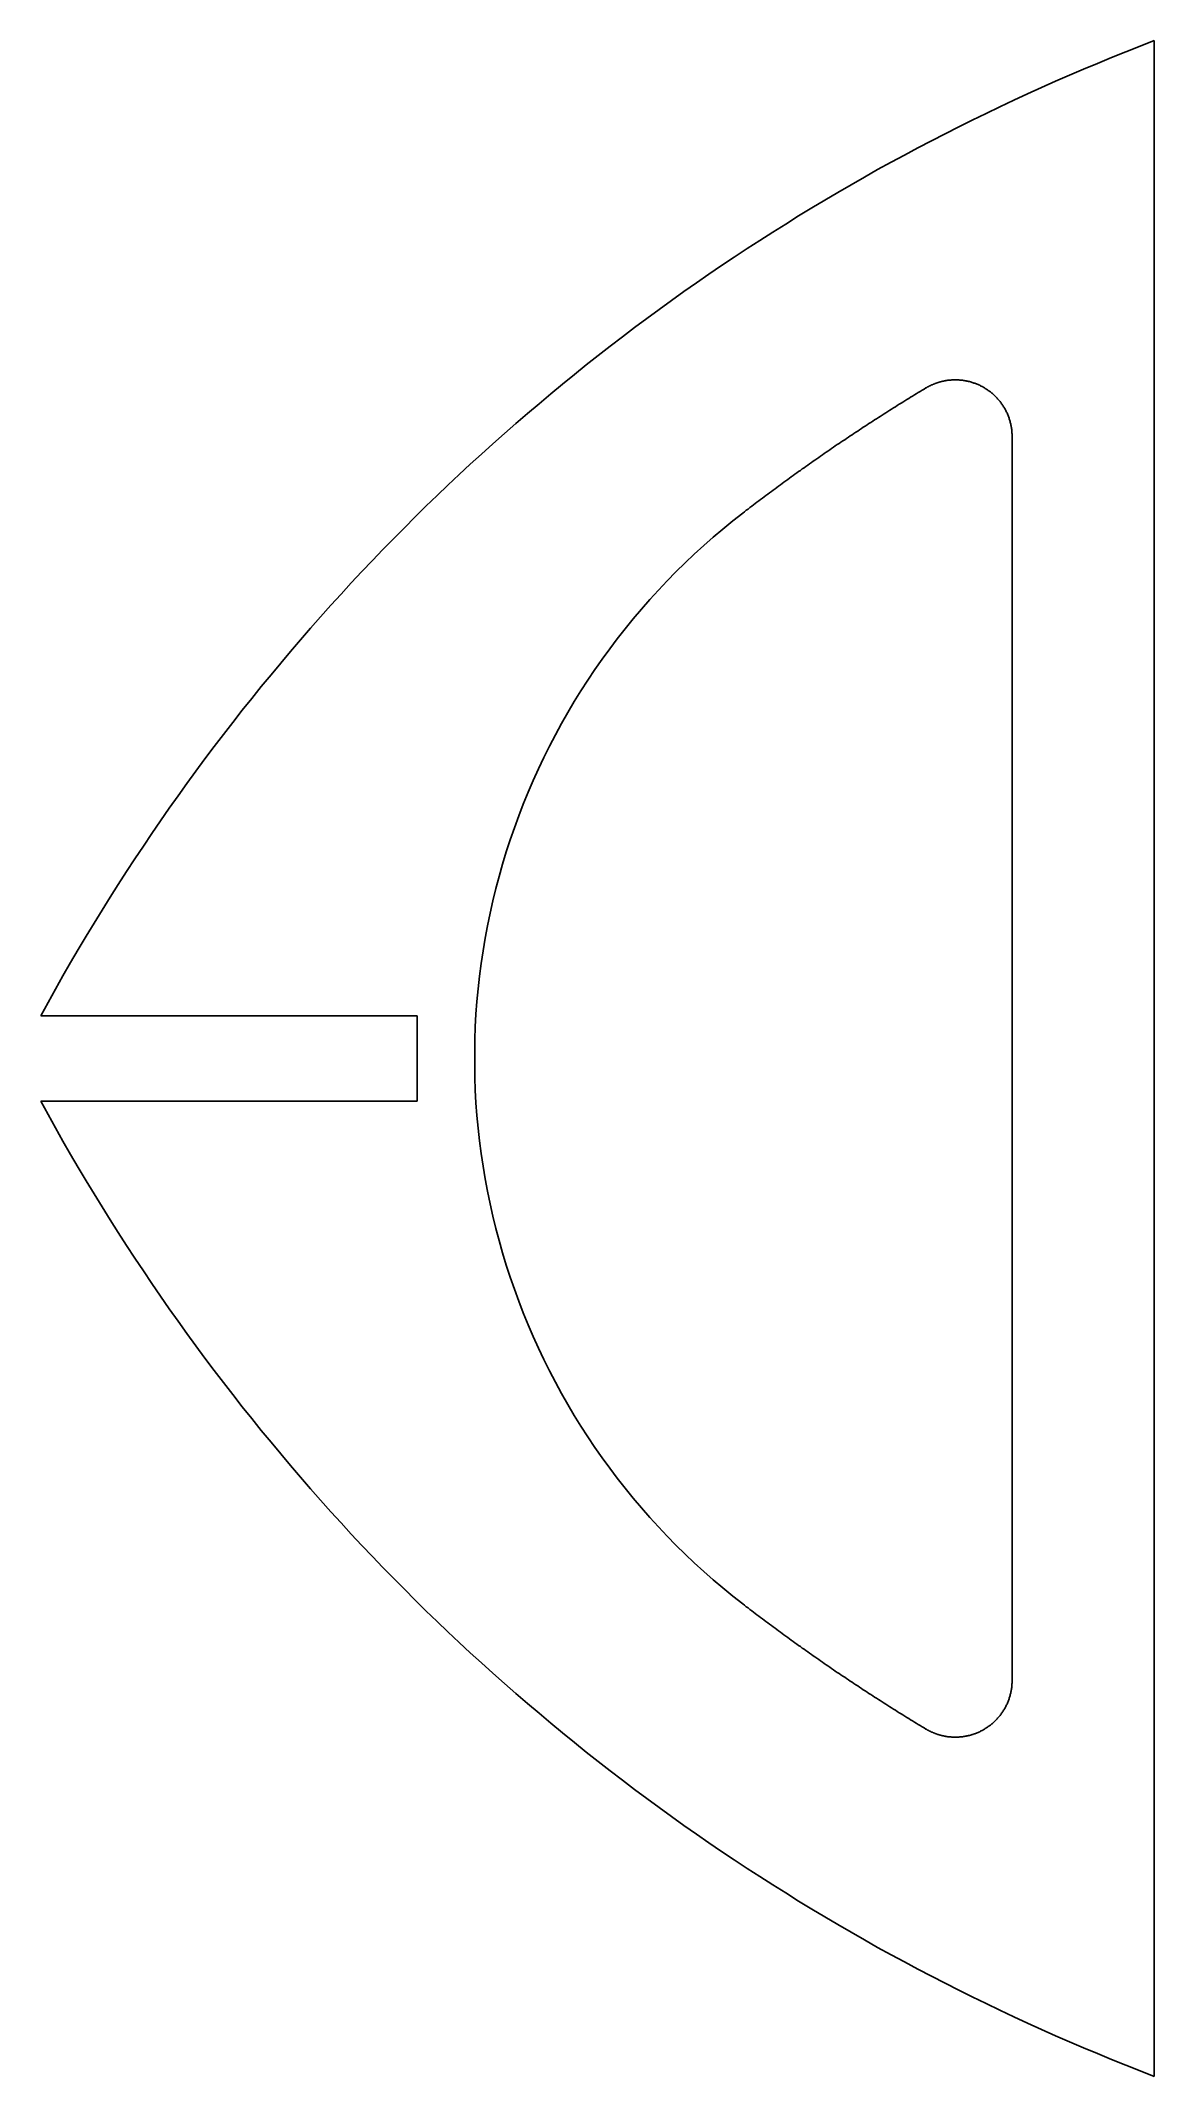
# Model space of a CAD drawing. Header units: metres. Extents: x -84 to -6, y -72 to 72.
import ezdxf

# ---------------------------------------------------------------- set-up
doc = ezdxf.new("R2010")
doc.units = ezdxf.units.M

msp = doc.modelspace()

# ---------------------------------------------------------------- linework, layer by layer
for p, q in [((-7, 71.26), (-6, 71.65)), ((-9.99, 70.05), (-9, 70.46)), ((-9, 70.46), (-8, 70.86)), ((-8, 70.86), (-7, 71.26)), ((-6, 71.65), (-6, -71.65)), ((-13.94, 68.35), (-12.96, 68.79)), ((-12.96, 68.79), (-11.97, 69.22)), ((-11.97, 69.22), (-10.98, 69.64)), ((-10.98, 69.64), (-9.99, 70.05)), ((-16.86, 67), (-15.89, 67.45)), ((-15.89, 67.45), (-14.92, 67.91)), ((-14.92, 67.91), (-13.94, 68.35)), ((-19.76, 65.58), (-18.8, 66.06)), ((-18.8, 66.06), (-17.83, 66.53)), ((-17.83, 66.53), (-16.86, 67)), ((-22.63, 64.1), (-21.67, 64.6)), ((-21.67, 64.6), (-20.72, 65.1)), ((-20.72, 65.1), (-19.76, 65.58)), ((-25.46, 62.57), (-24.52, 63.09)), ((-24.52, 63.09), (-23.57, 63.6)), ((-23.57, 63.6), (-22.63, 64.1)), ((-27.33, 61.51), (-26.39, 62.04)), ((-26.39, 62.04), (-25.46, 62.57)), ((-30.1, 59.87), (-29.18, 60.42)), ((-29.18, 60.42), (-28.26, 60.97)), ((-28.26, 60.97), (-27.33, 61.51)), ((-31.93, 58.74), (-31.02, 59.31)), ((-31.02, 59.31), (-30.1, 59.87)), ((-34.65, 57.01), (-33.75, 57.59)), ((-33.75, 57.59), (-32.84, 58.17)), ((-32.84, 58.17), (-31.93, 58.74)), ((-36.44, 55.82), (-35.55, 56.41)), ((-35.55, 56.41), (-34.65, 57.01)), ((-39.09, 53.98), (-38.21, 54.6)), ((-38.21, 54.6), (-37.33, 55.21)), ((-37.33, 55.21), (-36.44, 55.82)), ((-40.84, 52.73), (-39.97, 53.36)), ((-39.97, 53.36), (-39.09, 53.98)), ((-42.56, 51.45), (-41.7, 52.09)), ((-41.7, 52.09), (-40.84, 52.73)), ((-44.27, 50.15), (-43.42, 50.8)), ((-43.42, 50.8), (-42.56, 51.45)), ((-46.8, 48.15), (-45.96, 48.82)), ((-45.96, 48.82), (-45.12, 49.49)), ((-45.12, 49.49), (-44.27, 50.15)), ((-48.46, 46.78), (-47.63, 47.47)), ((-47.63, 47.47), (-46.8, 48.15)), ((-21.91, 47.29), (-21.93, 47.28)), ((-21.89, 47.3), (-21.91, 47.29)), ((-21.87, 47.31), (-21.89, 47.3)), ((-21.85, 47.32), (-21.87, 47.31)), ((-21.83, 47.33), (-21.85, 47.32)), ((-21.81, 47.34), (-21.83, 47.33)), ((-21.79, 47.35), (-21.81, 47.34)), ((-21.77, 47.36), (-21.79, 47.35)), ((-21.75, 47.37), (-21.77, 47.36)), ((-21.73, 47.38), (-21.75, 47.37)), ((-21.71, 47.39), (-21.73, 47.38)), ((-21.69, 47.4), (-21.71, 47.39)), ((-21.67, 47.41), (-21.69, 47.4)), ((-21.65, 47.42), (-21.67, 47.41)), ((-21.63, 47.43), (-21.65, 47.42)), ((-21.61, 47.43), (-21.63, 47.43)), ((-21.59, 47.44), (-21.61, 47.43)), ((-21.57, 47.45), (-21.59, 47.44)), ((-21.55, 47.46), (-21.57, 47.45)), ((-21.53, 47.47), (-21.55, 47.46)), ((-21.51, 47.48), (-21.53, 47.47)), ((-21.49, 47.48), (-21.51, 47.48)), ((-21.47, 47.49), (-21.49, 47.48)), ((-21.45, 47.5), (-21.47, 47.49)), ((-21.43, 47.51), (-21.45, 47.5)), ((-21.41, 47.52), (-21.43, 47.51)), ((-21.39, 47.52), (-21.41, 47.52)), ((-21.37, 47.53), (-21.39, 47.52)), ((-21.35, 47.54), (-21.37, 47.53)), ((-21.33, 47.55), (-21.35, 47.54)), ((-21.31, 47.55), (-21.33, 47.55)), ((-21.29, 47.56), (-21.31, 47.55)), ((-21.27, 47.57), (-21.29, 47.56)), ((-21.25, 47.57), (-21.27, 47.57)), ((-21.23, 47.58), (-21.25, 47.57)), ((-21.21, 47.59), (-21.23, 47.58)), ((-21.18, 47.59), (-21.21, 47.59)), ((-21.16, 47.6), (-21.18, 47.59)), ((-21.14, 47.61), (-21.16, 47.6)), ((-21.12, 47.61), (-21.14, 47.61)), ((-21.1, 47.62), (-21.12, 47.61)), ((-21.08, 47.63), (-21.1, 47.62)), ((-21.06, 47.63), (-21.08, 47.63)), ((-21.04, 47.64), (-21.06, 47.63)), ((-21.02, 47.64), (-21.04, 47.64)), ((-20.99, 47.65), (-21.02, 47.64)), ((-20.97, 47.65), (-20.99, 47.65)), ((-20.95, 47.66), (-20.97, 47.65)), ((-20.93, 47.66), (-20.95, 47.66)), ((-20.91, 47.67), (-20.93, 47.66)), ((-20.89, 47.67), (-20.91, 47.67)), ((-20.87, 47.68), (-20.89, 47.67)), ((-20.85, 47.68), (-20.87, 47.68)), ((-20.82, 47.69), (-20.85, 47.68)), ((-20.8, 47.69), (-20.82, 47.69)), ((-20.78, 47.7), (-20.8, 47.69)), ((-20.76, 47.7), (-20.78, 47.7)), ((-20.74, 47.71), (-20.76, 47.7)), ((-20.72, 47.71), (-20.74, 47.71)), ((-20.7, 47.71), (-20.72, 47.71)), ((-20.67, 47.72), (-20.7, 47.71)), ((-20.65, 47.72), (-20.67, 47.72)), ((-20.63, 47.72), (-20.65, 47.72)), ((-20.61, 47.73), (-20.63, 47.72)), ((-20.59, 47.73), (-20.61, 47.73)), ((-20.57, 47.73), (-20.59, 47.73)), ((-20.54, 47.74), (-20.57, 47.73)), ((-20.52, 47.74), (-20.54, 47.74)), ((-20.5, 47.74), (-20.52, 47.74)), ((-20.48, 47.75), (-20.5, 47.74)), ((-20.46, 47.75), (-20.48, 47.75)), ((-20.44, 47.75), (-20.46, 47.75)), ((-20.41, 47.75), (-20.44, 47.75)), ((-20.39, 47.76), (-20.41, 47.75)), ((-20.37, 47.76), (-20.39, 47.76)), ((-20.35, 47.76), (-20.37, 47.76)), ((-20.33, 47.76), (-20.35, 47.76)), ((-20.3, 47.76), (-20.33, 47.76)), ((-20.28, 47.76), (-20.3, 47.76)), ((-20.26, 47.77), (-20.28, 47.76)), ((-20.24, 47.77), (-20.26, 47.77)), ((-20.22, 47.77), (-20.24, 47.77)), ((-20.2, 47.77), (-20.22, 47.77)), ((-20.17, 47.77), (-20.2, 47.77)), ((-20.15, 47.77), (-20.17, 47.77)), ((-20.13, 47.77), (-20.15, 47.77)), ((-20.11, 47.77), (-20.13, 47.77)), ((-20.09, 47.77), (-20.11, 47.77)), ((-20.06, 47.77), (-20.09, 47.77)), ((-20.04, 47.77), (-20.06, 47.77)), ((-20.02, 47.77), (-20.04, 47.77)), ((-20, 47.77), (-20.02, 47.77)), ((-19.94, 47.77), (-20, 47.77)), ((-19.87, 47.77), (-19.94, 47.77)), ((-19.81, 47.77), (-19.87, 47.77)), ((-19.74, 47.77), (-19.81, 47.77)), ((-19.68, 47.76), (-19.74, 47.77)), ((-19.62, 47.76), (-19.68, 47.76)), ((-19.56, 47.75), (-19.62, 47.76)), ((-19.49, 47.74), (-19.56, 47.75)), ((-19.43, 47.73), (-19.49, 47.74)), ((-19.37, 47.72), (-19.43, 47.73)), ((-19.3, 47.71), (-19.37, 47.72)), ((-19.24, 47.7), (-19.3, 47.71)), ((-19.18, 47.69), (-19.24, 47.7)), ((-19.12, 47.68), (-19.18, 47.69)), ((-19.06, 47.66), (-19.12, 47.68)), ((-18.99, 47.65), (-19.06, 47.66)), ((-18.93, 47.63), (-18.99, 47.65)), ((-18.87, 47.61), (-18.93, 47.63)), ((-18.81, 47.59), (-18.87, 47.61)), ((-18.75, 47.57), (-18.81, 47.59)), ((-18.69, 47.55), (-18.75, 47.57)), ((-18.63, 47.53), (-18.69, 47.55)), ((-18.57, 47.51), (-18.63, 47.53)), ((-18.51, 47.49), (-18.57, 47.51)), ((-18.45, 47.46), (-18.51, 47.49)), ((-18.39, 47.44), (-18.45, 47.46)), ((-18.34, 47.41), (-18.39, 47.44)), ((-18.28, 47.39), (-18.34, 47.41)), ((-18.22, 47.36), (-18.28, 47.39)), ((-18.17, 47.33), (-18.22, 47.36)), ((-18.11, 47.3), (-18.17, 47.33)), ((-18.05, 47.27), (-18.11, 47.3)), ((-50.1, 45.4), (-49.28, 46.09)), ((-49.28, 46.09), (-48.46, 46.78)), ((-24.35, 45.8), (-24.21, 45.88)), ((-24.21, 45.88), (-24.08, 45.96)), ((-24.08, 45.96), (-23.94, 46.05)), ((-23.94, 46.05), (-23.81, 46.13)), ((-23.81, 46.13), (-23.68, 46.21)), ((-23.68, 46.21), (-23.54, 46.3)), ((-23.54, 46.3), (-23.41, 46.38)), ((-23.41, 46.38), (-23.27, 46.46)), ((-23.27, 46.46), (-23.14, 46.55)), ((-23.14, 46.55), (-23, 46.63)), ((-23, 46.63), (-22.87, 46.71)), ((-22.87, 46.71), (-22.74, 46.79)), ((-22.74, 46.79), (-22.6, 46.88)), ((-22.6, 46.88), (-22.47, 46.96)), ((-22.47, 46.96), (-22.33, 47.04)), ((-22.33, 47.04), (-22.2, 47.12)), ((-22.2, 47.12), (-22.06, 47.2)), ((-22.04, 47.21), (-22.06, 47.2)), ((-22.02, 47.22), (-22.04, 47.21)), ((-22, 47.24), (-22.02, 47.22)), ((-21.99, 47.25), (-22, 47.24)), ((-21.97, 47.26), (-21.99, 47.25)), ((-21.95, 47.27), (-21.97, 47.26)), ((-21.93, 47.28), (-21.95, 47.27)), ((-18, 47.24), (-18.05, 47.27)), ((-17.94, 47.21), (-18, 47.24)), ((-17.89, 47.17), (-17.94, 47.21)), ((-17.84, 47.14), (-17.89, 47.17)), ((-17.78, 47.1), (-17.84, 47.14)), ((-17.73, 47.07), (-17.78, 47.1)), ((-17.68, 47.03), (-17.73, 47.07)), ((-17.63, 47), (-17.68, 47.03)), ((-17.58, 46.96), (-17.63, 47)), ((-17.53, 46.92), (-17.58, 46.96)), ((-17.48, 46.88), (-17.53, 46.92)), ((-17.43, 46.84), (-17.48, 46.88)), ((-17.38, 46.8), (-17.43, 46.84)), ((-17.33, 46.76), (-17.38, 46.8)), ((-17.28, 46.71), (-17.33, 46.76)), ((-17.24, 46.67), (-17.28, 46.71)), ((-17.19, 46.63), (-17.24, 46.67)), ((-17.15, 46.58), (-17.19, 46.63)), ((-17.1, 46.54), (-17.15, 46.58)), ((-17.06, 46.49), (-17.1, 46.54)), ((-17.02, 46.44), (-17.06, 46.49)), ((-16.98, 46.39), (-17.02, 46.44)), ((-16.93, 46.35), (-16.98, 46.39)), ((-16.89, 46.3), (-16.93, 46.35)), ((-16.85, 46.25), (-16.89, 46.3)), ((-16.82, 46.2), (-16.85, 46.25)), ((-16.78, 46.15), (-16.82, 46.2)), ((-16.74, 46.09), (-16.78, 46.15)), ((-16.7, 46.04), (-16.74, 46.09)), ((-16.67, 45.99), (-16.7, 46.04)), ((-16.63, 45.94), (-16.67, 45.99)), ((-16.6, 45.88), (-16.63, 45.94)), ((-16.57, 45.83), (-16.6, 45.88)), ((-51.72, 43.99), (-50.92, 44.69)), ((-50.92, 44.69), (-50.1, 45.4)), ((-26.6, 44.35), (-26.47, 44.43)), ((-26.47, 44.43), (-26.34, 44.52)), ((-26.34, 44.52), (-26.21, 44.61)), ((-26.21, 44.61), (-26.07, 44.69)), ((-26.07, 44.69), (-25.94, 44.78)), ((-25.94, 44.78), (-25.81, 44.86)), ((-25.81, 44.86), (-25.68, 44.95)), ((-25.68, 44.95), (-25.54, 45.03)), ((-25.54, 45.03), (-25.41, 45.12)), ((-25.41, 45.12), (-25.28, 45.2)), ((-25.28, 45.2), (-25.14, 45.29)), ((-25.14, 45.29), (-25.01, 45.37)), ((-25.01, 45.37), (-24.88, 45.46)), ((-24.88, 45.46), (-24.75, 45.54)), ((-24.75, 45.54), (-24.61, 45.63)), ((-24.61, 45.63), (-24.48, 45.71)), ((-24.48, 45.71), (-24.35, 45.8)), ((-16.53, 45.77), (-16.57, 45.83)), ((-16.5, 45.72), (-16.53, 45.77)), ((-16.47, 45.66), (-16.5, 45.72)), ((-16.44, 45.61), (-16.47, 45.66)), ((-16.41, 45.55), (-16.44, 45.61)), ((-16.39, 45.49), (-16.41, 45.55)), ((-16.36, 45.44), (-16.39, 45.49)), ((-16.33, 45.38), (-16.36, 45.44)), ((-16.31, 45.32), (-16.33, 45.38)), ((-16.29, 45.26), (-16.31, 45.32)), ((-16.26, 45.2), (-16.29, 45.26)), ((-16.24, 45.14), (-16.26, 45.2)), ((-16.22, 45.08), (-16.24, 45.14)), ((-16.2, 45.02), (-16.22, 45.08)), ((-16.18, 44.96), (-16.2, 45.02)), ((-16.16, 44.9), (-16.18, 44.96)), ((-16.14, 44.84), (-16.16, 44.9)), ((-16.13, 44.78), (-16.14, 44.84)), ((-16.11, 44.72), (-16.13, 44.78)), ((-16.1, 44.66), (-16.11, 44.72)), ((-16.08, 44.59), (-16.1, 44.66)), ((-16.07, 44.53), (-16.08, 44.59)), ((-16.06, 44.47), (-16.07, 44.53)), ((-16.05, 44.41), (-16.06, 44.47)), ((-53.33, 42.55), (-52.53, 43.27)), ((-52.53, 43.27), (-51.72, 43.99)), ((-28.7, 42.94), (-28.57, 43.03)), ((-28.57, 43.03), (-28.44, 43.12)), ((-28.44, 43.12), (-28.31, 43.21)), ((-28.31, 43.21), (-28.18, 43.3)), ((-28.18, 43.3), (-28.05, 43.38)), ((-28.05, 43.38), (-27.91, 43.47)), ((-27.91, 43.47), (-27.78, 43.56)), ((-27.78, 43.56), (-27.65, 43.65)), ((-27.65, 43.65), (-27.52, 43.74)), ((-27.52, 43.74), (-27.39, 43.82)), ((-27.39, 43.82), (-27.26, 43.91)), ((-27.26, 43.91), (-27.13, 44)), ((-27.13, 44), (-27, 44.09)), ((-27, 44.09), (-26.86, 44.17)), ((-26.86, 44.17), (-26.73, 44.26)), ((-26.73, 44.26), (-26.6, 44.35)), ((-16.04, 44.34), (-16.05, 44.41)), ((-16.03, 44.28), (-16.04, 44.34)), ((-16.02, 44.22), (-16.03, 44.28)), ((-16.02, 44.15), (-16.02, 44.22)), ((-16.01, 44.09), (-16.02, 44.15)), ((-16.01, 44.03), (-16.01, 44.09)), ((-16, 43.97), (-16.01, 44.03)), ((-16, 43.9), (-16, 43.97)), ((-16, 43.84), (-16, 43.9)), ((-16, 43.77), (-16, 43.84)), ((-16, 43.77), (-16, -43.77)), ((-54.91, 41.1), (-54.12, 41.83)), ((-54.12, 41.83), (-53.33, 42.55)), ((-30.77, 41.5), (-30.64, 41.59)), ((-30.64, 41.59), (-30.51, 41.68)), ((-30.51, 41.68), (-30.38, 41.77)), ((-30.38, 41.77), (-30.25, 41.86)), ((-30.25, 41.86), (-30.12, 41.95)), ((-30.12, 41.95), (-29.99, 42.04)), ((-29.99, 42.04), (-29.87, 42.13)), ((-29.87, 42.13), (-29.74, 42.22)), ((-29.74, 42.22), (-29.61, 42.31)), ((-29.61, 42.31), (-29.48, 42.4)), ((-29.48, 42.4), (-29.35, 42.49)), ((-29.35, 42.49), (-29.22, 42.58)), ((-29.22, 42.58), (-29.09, 42.67)), ((-29.09, 42.67), (-28.96, 42.76)), ((-28.96, 42.76), (-28.83, 42.85)), ((-28.83, 42.85), (-28.7, 42.94)), ((-56.46, 39.62), (-55.69, 40.36)), ((-55.69, 40.36), (-54.91, 41.1)), ((-32.68, 40.11), (-32.56, 40.2)), ((-32.56, 40.2), (-32.43, 40.29)), ((-32.43, 40.29), (-32.3, 40.39)), ((-32.3, 40.39), (-32.18, 40.48)), ((-32.18, 40.48), (-32.05, 40.57)), ((-32.05, 40.57), (-31.92, 40.67)), ((-31.92, 40.67), (-31.79, 40.76)), ((-31.79, 40.76), (-31.66, 40.85)), ((-31.66, 40.85), (-31.54, 40.94)), ((-31.54, 40.94), (-31.41, 41.04)), ((-31.41, 41.04), (-31.28, 41.13)), ((-31.28, 41.13), (-31.15, 41.22)), ((-31.15, 41.22), (-31.02, 41.31)), ((-31.02, 41.31), (-30.9, 41.4)), ((-30.9, 41.4), (-30.77, 41.5)), ((-58, 38.12), (-57.24, 38.87)), ((-57.24, 38.87), (-56.46, 39.62)), ((-34.57, 38.68), (-34.45, 38.78)), ((-34.45, 38.78), (-34.32, 38.87)), ((-34.32, 38.87), (-34.2, 38.97)), ((-34.2, 38.97), (-34.07, 39.07)), ((-34.07, 39.07), (-33.95, 39.16)), ((-33.95, 39.16), (-33.82, 39.26)), ((-33.82, 39.26), (-33.7, 39.35)), ((-33.7, 39.35), (-33.57, 39.45)), ((-33.57, 39.45), (-33.44, 39.54)), ((-33.44, 39.54), (-33.32, 39.64)), ((-33.32, 39.64), (-33.19, 39.73)), ((-33.19, 39.73), (-33.06, 39.82)), ((-33.06, 39.82), (-32.94, 39.92)), ((-32.94, 39.92), (-32.81, 40.01)), ((-32.81, 40.01), (-32.68, 40.11)), ((-59.52, 36.59), (-58.76, 37.36)), ((-58.76, 37.36), (-58, 38.12)), ((-36.35, 37.27), (-37.03, 36.7)), ((-35.65, 37.84), (-36.35, 37.27)), ((-34.95, 38.39), (-35.65, 37.84)), ((-34.95, 38.39), (-34.82, 38.49)), ((-34.82, 38.49), (-34.7, 38.59)), ((-34.7, 38.59), (-34.57, 38.68)), ((-61.01, 35.05), (-60.27, 35.82)), ((-60.27, 35.82), (-59.52, 36.59)), ((-37.7, 36.1), (-38.36, 35.5)), ((-37.03, 36.7), (-37.7, 36.1)), ((-61.75, 34.27), (-61.01, 35.05)), ((-39.01, 34.88), (-39.65, 34.26)), ((-38.36, 35.5), (-39.01, 34.88)), ((-63.21, 32.69), (-62.49, 33.48)), ((-62.49, 33.48), (-61.75, 34.27)), ((-40.89, 32.97), (-41.49, 32.31)), ((-40.28, 33.62), (-40.89, 32.97)), ((-39.65, 34.26), (-40.28, 33.62)), ((-64.65, 31.1), (-63.93, 31.9)), ((-63.93, 31.9), (-63.21, 32.69)), ((-42.08, 31.63), (-42.66, 30.95)), ((-41.49, 32.31), (-42.08, 31.63)), ((-66.07, 29.48), (-65.36, 30.29)), ((-65.36, 30.29), (-64.65, 31.1)), ((-43.22, 30.25), (-43.78, 29.55)), ((-42.66, 30.95), (-43.22, 30.25)), ((-67.46, 27.84), (-66.76, 28.66)), ((-66.76, 28.66), (-66.07, 29.48)), ((-44.31, 28.83), (-44.84, 28.11)), ((-43.78, 29.55), (-44.31, 28.83)), ((-68.14, 27.01), (-67.46, 27.84)), ((-45.35, 27.38), (-45.85, 26.63)), ((-44.84, 28.11), (-45.35, 27.38)), ((-69.5, 25.35), (-68.83, 26.18)), ((-68.83, 26.18), (-68.14, 27.01)), ((-46.34, 25.88), (-46.81, 25.12)), ((-45.85, 26.63), (-46.34, 25.88)), ((-70.83, 23.66), (-70.17, 24.51)), ((-70.17, 24.51), (-69.5, 25.35)), ((-46.81, 25.12), (-47.26, 24.35)), ((-71.49, 22.81), (-70.83, 23.66)), ((-47.7, 23.57), (-48.13, 22.78)), ((-47.26, 24.35), (-47.7, 23.57)), ((-72.79, 21.1), (-72.14, 21.96)), ((-72.14, 21.96), (-71.49, 22.81)), ((-48.55, 21.99), (-48.94, 21.19)), ((-48.13, 22.78), (-48.55, 21.99)), ((-74.06, 19.36), (-73.42, 20.23)), ((-73.42, 20.23), (-72.79, 21.1)), ((-49.33, 20.38), (-49.7, 19.56)), ((-48.94, 21.19), (-49.33, 20.38)), ((-74.68, 18.49), (-74.06, 19.36)), ((-50.05, 18.74), (-50.39, 17.91)), ((-49.7, 19.56), (-50.05, 18.74)), ((-75.92, 16.73), (-75.3, 17.61)), ((-75.3, 17.61), (-74.68, 18.49)), ((-50.39, 17.91), (-50.71, 17.08)), ((-77.12, 14.95), (-76.52, 15.84)), ((-76.52, 15.84), (-75.92, 16.73)), ((-51.02, 16.24), (-51.31, 15.39)), ((-50.71, 17.08), (-51.02, 16.24)), ((-77.72, 14.06), (-77.12, 14.95)), ((-51.59, 14.54), (-51.85, 13.68)), ((-51.31, 15.39), (-51.59, 14.54)), ((-78.89, 12.26), (-78.31, 13.16)), ((-78.31, 13.16), (-77.72, 14.06)), ((-51.85, 13.68), (-52.09, 12.82)), ((-79.46, 11.35), (-78.89, 12.26)), ((-52.32, 11.96), (-52.53, 11.09)), ((-52.09, 12.82), (-52.32, 11.96)), ((-80.59, 9.52), (-80.03, 10.44)), ((-80.03, 10.44), (-79.46, 11.35)), ((-52.73, 10.22), (-52.91, 9.34)), ((-52.53, 11.09), (-52.73, 10.22)), ((-81.7, 7.68), (-81.15, 8.6)), ((-81.15, 8.6), (-80.59, 9.52)), ((-52.91, 9.34), (-53.07, 8.46)), ((-82.24, 6.75), (-81.7, 7.68)), ((-53.22, 7.58), (-53.35, 6.69)), ((-53.07, 8.46), (-53.22, 7.58)), ((-83.3, 4.88), (-82.78, 5.82)), ((-82.78, 5.82), (-82.24, 6.75)), ((-53.47, 5.8), (-53.57, 4.91)), ((-53.35, 6.69), (-53.47, 5.8)), ((-83.83, 3.94), (-83.3, 4.88)), ((-53.57, 4.91), (-53.65, 4.02)), ((-84.34, 3), (-83.83, 3.94)), ((-57.85, 3), (-84.34, 3)), ((-57.85, 3), (-57.85, -3)), ((-53.72, 3.13), (-53.77, 2.24)), ((-53.65, 4.02), (-53.72, 3.13)), ((-53.77, 2.24), (-53.8, 1.34)), ((-53.8, 1.34), (-53.81, 0.45)), ((-53.81, 0.45), (-53.81, -0.45)), ((-53.81, -0.45), (-53.8, -1.34)), ((-53.8, -1.34), (-53.77, -2.24)), ((-53.77, -2.24), (-53.72, -3.13)), ((-84.34, -3), (-83.83, -3.94)), ((-57.85, -3), (-84.34, -3)), ((-83.83, -3.94), (-83.3, -4.88)), ((-53.72, -3.13), (-53.65, -4.02)), ((-53.65, -4.02), (-53.57, -4.91)), ((-83.3, -4.88), (-82.78, -5.82)), ((-53.57, -4.91), (-53.47, -5.8)), ((-82.78, -5.82), (-82.24, -6.75)), ((-82.24, -6.75), (-81.7, -7.68)), ((-53.47, -5.8), (-53.35, -6.69)), ((-53.35, -6.69), (-53.22, -7.58)), ((-81.7, -7.68), (-81.15, -8.6)), ((-53.22, -7.58), (-53.07, -8.46)), ((-53.07, -8.46), (-52.91, -9.34)), ((-81.15, -8.6), (-80.59, -9.52)), ((-80.59, -9.52), (-80.03, -10.44)), ((-52.91, -9.34), (-52.73, -10.22)), ((-80.03, -10.44), (-79.46, -11.35)), ((-79.46, -11.35), (-78.89, -12.26)), ((-52.73, -10.22), (-52.53, -11.09)), ((-52.53, -11.09), (-52.32, -11.96)), ((-78.89, -12.26), (-78.31, -13.16)), ((-52.32, -11.96), (-52.09, -12.82)), ((-52.09, -12.82), (-51.85, -13.68)), ((-78.31, -13.16), (-77.72, -14.06)), ((-77.72, -14.06), (-77.12, -14.95)), ((-51.85, -13.68), (-51.59, -14.54)), ((-77.12, -14.95), (-76.52, -15.84)), ((-51.59, -14.54), (-51.31, -15.39)), ((-51.31, -15.39), (-51.02, -16.24)), ((-76.52, -15.84), (-75.92, -16.73)), ((-75.92, -16.73), (-75.3, -17.61)), ((-51.02, -16.24), (-50.71, -17.08)), ((-50.71, -17.08), (-50.39, -17.91)), ((-75.3, -17.61), (-74.68, -18.49)), ((-74.68, -18.49), (-74.06, -19.36)), ((-50.39, -17.91), (-50.05, -18.74)), ((-74.06, -19.36), (-73.42, -20.23)), ((-50.05, -18.74), (-49.7, -19.56)), ((-49.7, -19.56), (-49.33, -20.38)), ((-73.42, -20.23), (-72.79, -21.1)), ((-72.79, -21.1), (-72.14, -21.96)), ((-49.33, -20.38), (-48.94, -21.19)), ((-48.94, -21.19), (-48.55, -21.99)), ((-72.14, -21.96), (-71.49, -22.81)), ((-71.49, -22.81), (-70.83, -23.66)), ((-48.55, -21.99), (-48.13, -22.78)), ((-48.13, -22.78), (-47.7, -23.57)), ((-70.83, -23.66), (-70.17, -24.51)), ((-47.7, -23.57), (-47.26, -24.35)), ((-47.26, -24.35), (-46.81, -25.12)), ((-70.17, -24.51), (-69.5, -25.35)), ((-69.5, -25.35), (-68.83, -26.18)), ((-46.81, -25.12), (-46.34, -25.88)), ((-68.83, -26.18), (-68.14, -27.01)), ((-68.14, -27.01), (-67.46, -27.84)), ((-46.34, -25.88), (-45.85, -26.63)), ((-45.85, -26.63), (-45.35, -27.38)), ((-67.46, -27.84), (-66.76, -28.66)), ((-45.35, -27.38), (-44.84, -28.11)), ((-44.84, -28.11), (-44.31, -28.83)), ((-66.76, -28.66), (-66.07, -29.48)), ((-66.07, -29.48), (-65.36, -30.29)), ((-44.31, -28.83), (-43.78, -29.55)), ((-43.78, -29.55), (-43.22, -30.25)), ((-65.36, -30.29), (-64.65, -31.1)), ((-64.65, -31.1), (-63.93, -31.9)), ((-43.22, -30.25), (-42.66, -30.95)), ((-42.66, -30.95), (-42.08, -31.63)), ((-63.93, -31.9), (-63.21, -32.69)), ((-63.21, -32.69), (-62.49, -33.48)), ((-42.08, -31.63), (-41.49, -32.31)), ((-41.49, -32.31), (-40.89, -32.97)), ((-62.49, -33.48), (-61.75, -34.27)), ((-61.75, -34.27), (-61.01, -35.05)), ((-40.89, -32.97), (-40.28, -33.62)), ((-40.28, -33.62), (-39.65, -34.26)), ((-39.65, -34.26), (-39.01, -34.88)), ((-61.01, -35.05), (-60.27, -35.82)), ((-39.01, -34.88), (-38.36, -35.5)), ((-38.36, -35.5), (-37.7, -36.1)), ((-60.27, -35.82), (-59.52, -36.59)), ((-59.52, -36.59), (-58.76, -37.36)), ((-37.7, -36.1), (-37.03, -36.7)), ((-37.03, -36.7), (-36.35, -37.27)), ((-58.76, -37.36), (-58, -38.12)), ((-58, -38.12), (-57.24, -38.87)), ((-36.35, -37.27), (-35.65, -37.84)), ((-35.65, -37.84), (-34.95, -38.39)), ((-34.95, -38.39), (-34.82, -38.49)), ((-34.82, -38.49), (-34.7, -38.59)), ((-34.7, -38.59), (-34.57, -38.68)), ((-34.57, -38.68), (-34.45, -38.78)), ((-57.24, -38.87), (-56.46, -39.62)), ((-56.46, -39.62), (-55.69, -40.36)), ((-34.45, -38.78), (-34.32, -38.87)), ((-34.32, -38.87), (-34.2, -38.97)), ((-34.2, -38.97), (-34.07, -39.07)), ((-34.07, -39.07), (-33.95, -39.16)), ((-33.95, -39.16), (-33.82, -39.26)), ((-33.82, -39.26), (-33.7, -39.35)), ((-33.7, -39.35), (-33.57, -39.45)), ((-33.57, -39.45), (-33.44, -39.54)), ((-33.44, -39.54), (-33.32, -39.64)), ((-33.32, -39.64), (-33.19, -39.73)), ((-33.19, -39.73), (-33.06, -39.82)), ((-33.06, -39.82), (-32.94, -39.92)), ((-32.94, -39.92), (-32.81, -40.01)), ((-32.81, -40.01), (-32.68, -40.11)), ((-32.68, -40.11), (-32.56, -40.2)), ((-55.69, -40.36), (-54.91, -41.1)), ((-54.91, -41.1), (-54.12, -41.83)), ((-32.56, -40.2), (-32.43, -40.29)), ((-32.43, -40.29), (-32.3, -40.39)), ((-32.3, -40.39), (-32.18, -40.48)), ((-32.18, -40.48), (-32.05, -40.57)), ((-32.05, -40.57), (-31.92, -40.67)), ((-31.92, -40.67), (-31.79, -40.76)), ((-31.79, -40.76), (-31.66, -40.85)), ((-31.66, -40.85), (-31.54, -40.94)), ((-31.54, -40.94), (-31.41, -41.04)), ((-31.41, -41.04), (-31.28, -41.13)), ((-31.28, -41.13), (-31.15, -41.22)), ((-31.15, -41.22), (-31.02, -41.31)), ((-31.02, -41.31), (-30.9, -41.4)), ((-30.9, -41.4), (-30.77, -41.5)), ((-30.77, -41.5), (-30.64, -41.59)), ((-54.12, -41.83), (-53.33, -42.55)), ((-53.33, -42.55), (-52.53, -43.27)), ((-30.64, -41.59), (-30.51, -41.68)), ((-30.51, -41.68), (-30.38, -41.77)), ((-30.38, -41.77), (-30.25, -41.86)), ((-30.25, -41.86), (-30.12, -41.95)), ((-30.12, -41.95), (-29.99, -42.04)), ((-29.99, -42.04), (-29.87, -42.13)), ((-29.87, -42.13), (-29.74, -42.22)), ((-29.74, -42.22), (-29.61, -42.31)), ((-29.61, -42.31), (-29.48, -42.4)), ((-29.48, -42.4), (-29.35, -42.49)), ((-29.35, -42.49), (-29.22, -42.58)), ((-29.22, -42.58), (-29.09, -42.67)), ((-29.09, -42.67), (-28.96, -42.76)), ((-28.96, -42.76), (-28.83, -42.85)), ((-28.83, -42.85), (-28.7, -42.94)), ((-28.7, -42.94), (-28.57, -43.03)), ((-52.53, -43.27), (-51.72, -43.99)), ((-51.72, -43.99), (-50.92, -44.69)), ((-28.57, -43.03), (-28.44, -43.12)), ((-28.44, -43.12), (-28.31, -43.21)), ((-28.31, -43.21), (-28.18, -43.3)), ((-28.18, -43.3), (-28.05, -43.38)), ((-28.05, -43.38), (-27.91, -43.47)), ((-27.91, -43.47), (-27.78, -43.56)), ((-27.78, -43.56), (-27.65, -43.65)), ((-27.65, -43.65), (-27.52, -43.74)), ((-27.52, -43.74), (-27.39, -43.82)), ((-27.39, -43.82), (-27.26, -43.91)), ((-27.26, -43.91), (-27.13, -44)), ((-27.13, -44), (-27, -44.09)), ((-27, -44.09), (-26.86, -44.17)), ((-26.86, -44.17), (-26.73, -44.26)), ((-26.73, -44.26), (-26.6, -44.35)), ((-26.6, -44.35), (-26.47, -44.43)), ((-16.06, -44.47), (-16.05, -44.41)), ((-16.05, -44.41), (-16.04, -44.34)), ((-16.04, -44.34), (-16.03, -44.28)), ((-16.03, -44.28), (-16.02, -44.22)), ((-16.02, -44.15), (-16.01, -44.09)), ((-16.02, -44.22), (-16.02, -44.15)), ((-16.01, -44.03), (-16, -43.97)), ((-16.01, -44.09), (-16.01, -44.03)), ((-16, -43.84), (-16, -43.77)), ((-16, -43.9), (-16, -43.84)), ((-16, -43.97), (-16, -43.9)), ((-50.92, -44.69), (-50.1, -45.4)), ((-50.1, -45.4), (-49.28, -46.09)), ((-26.47, -44.43), (-26.34, -44.52)), ((-26.34, -44.52), (-26.21, -44.61)), ((-26.21, -44.61), (-26.07, -44.69)), ((-26.07, -44.69), (-25.94, -44.78)), ((-25.94, -44.78), (-25.81, -44.86)), ((-25.81, -44.86), (-25.68, -44.95)), ((-25.68, -44.95), (-25.54, -45.03)), ((-25.54, -45.03), (-25.41, -45.12)), ((-25.41, -45.12), (-25.28, -45.2)), ((-25.28, -45.2), (-25.14, -45.29)), ((-25.14, -45.29), (-25.01, -45.37)), ((-25.01, -45.37), (-24.88, -45.46)), ((-24.88, -45.46), (-24.75, -45.54)), ((-24.75, -45.54), (-24.61, -45.63)), ((-24.61, -45.63), (-24.48, -45.71)), ((-24.48, -45.71), (-24.35, -45.8)), ((-24.35, -45.8), (-24.21, -45.88)), ((-16.6, -45.88), (-16.57, -45.83)), ((-16.57, -45.83), (-16.53, -45.77)), ((-16.53, -45.77), (-16.5, -45.72)), ((-16.5, -45.72), (-16.47, -45.66)), ((-16.47, -45.66), (-16.44, -45.61)), ((-16.44, -45.61), (-16.41, -45.55)), ((-16.41, -45.55), (-16.39, -45.49)), ((-16.39, -45.49), (-16.36, -45.44)), ((-16.36, -45.44), (-16.33, -45.38)), ((-16.33, -45.38), (-16.31, -45.32)), ((-16.31, -45.32), (-16.29, -45.26)), ((-16.29, -45.26), (-16.26, -45.2)), ((-16.26, -45.2), (-16.24, -45.14)), ((-16.24, -45.14), (-16.22, -45.08)), ((-16.22, -45.08), (-16.2, -45.02)), ((-16.2, -45.02), (-16.18, -44.96)), ((-16.18, -44.96), (-16.16, -44.9)), ((-16.16, -44.9), (-16.14, -44.84)), ((-16.14, -44.84), (-16.13, -44.78)), ((-16.13, -44.78), (-16.11, -44.72)), ((-16.11, -44.72), (-16.1, -44.66)), ((-16.1, -44.66), (-16.08, -44.59)), ((-16.08, -44.59), (-16.07, -44.53)), ((-16.07, -44.53), (-16.06, -44.47)), ((-49.28, -46.09), (-48.46, -46.78)), ((-48.46, -46.78), (-47.63, -47.47)), ((-24.21, -45.88), (-24.08, -45.96)), ((-24.08, -45.96), (-23.94, -46.05)), ((-23.94, -46.05), (-23.81, -46.13)), ((-23.81, -46.13), (-23.68, -46.21)), ((-23.68, -46.21), (-23.54, -46.3)), ((-23.54, -46.3), (-23.41, -46.38)), ((-23.41, -46.38), (-23.27, -46.46)), ((-23.27, -46.46), (-23.14, -46.55)), ((-23.14, -46.55), (-23, -46.63)), ((-23, -46.63), (-22.87, -46.71)), ((-22.87, -46.71), (-22.74, -46.79)), ((-22.74, -46.79), (-22.6, -46.88)), ((-22.6, -46.88), (-22.47, -46.96)), ((-22.47, -46.96), (-22.33, -47.04)), ((-22.33, -47.04), (-22.2, -47.12)), ((-22.2, -47.12), (-22.06, -47.2)), ((-22.06, -47.2), (-22.04, -47.21)), ((-22.04, -47.21), (-22.02, -47.22)), ((-22.02, -47.22), (-22, -47.24)), ((-22, -47.24), (-21.99, -47.25)), ((-21.99, -47.25), (-21.97, -47.26)), ((-21.97, -47.26), (-21.95, -47.27)), ((-21.95, -47.27), (-21.93, -47.28)), ((-21.93, -47.28), (-21.91, -47.29)), ((-18.11, -47.3), (-18.05, -47.27)), ((-18.05, -47.27), (-18, -47.24)), ((-18, -47.24), (-17.94, -47.21)), ((-17.94, -47.21), (-17.89, -47.17)), ((-17.89, -47.17), (-17.84, -47.14)), ((-17.84, -47.14), (-17.78, -47.1)), ((-17.78, -47.1), (-17.73, -47.07)), ((-17.73, -47.07), (-17.68, -47.03)), ((-17.68, -47.03), (-17.63, -47)), ((-17.63, -47), (-17.58, -46.96)), ((-17.58, -46.96), (-17.53, -46.92)), ((-17.53, -46.92), (-17.48, -46.88)), ((-17.48, -46.88), (-17.43, -46.84)), ((-17.43, -46.84), (-17.38, -46.8)), ((-17.38, -46.8), (-17.33, -46.76)), ((-17.33, -46.76), (-17.28, -46.71)), ((-17.28, -46.71), (-17.24, -46.67)), ((-17.24, -46.67), (-17.19, -46.63)), ((-17.19, -46.63), (-17.15, -46.58)), ((-17.15, -46.58), (-17.1, -46.54)), ((-17.1, -46.54), (-17.06, -46.49)), ((-17.06, -46.49), (-17.02, -46.44)), ((-17.02, -46.44), (-16.98, -46.39)), ((-16.98, -46.39), (-16.93, -46.35)), ((-16.93, -46.35), (-16.89, -46.3)), ((-16.89, -46.3), (-16.85, -46.25)), ((-16.85, -46.25), (-16.82, -46.2)), ((-16.82, -46.2), (-16.78, -46.15)), ((-16.78, -46.15), (-16.74, -46.09)), ((-16.74, -46.09), (-16.7, -46.04)), ((-16.7, -46.04), (-16.67, -45.99)), ((-16.67, -45.99), (-16.63, -45.94)), ((-16.63, -45.94), (-16.6, -45.88)), ((-47.63, -47.47), (-46.8, -48.15)), ((-46.8, -48.15), (-45.96, -48.82)), ((-21.91, -47.29), (-21.89, -47.3)), ((-21.89, -47.3), (-21.87, -47.31)), ((-21.87, -47.31), (-21.85, -47.32)), ((-21.85, -47.32), (-21.83, -47.33)), ((-21.83, -47.33), (-21.81, -47.34)), ((-21.81, -47.34), (-21.79, -47.35)), ((-21.79, -47.35), (-21.77, -47.36)), ((-21.77, -47.36), (-21.75, -47.37)), ((-21.75, -47.37), (-21.73, -47.38)), ((-21.73, -47.38), (-21.71, -47.39)), ((-21.71, -47.39), (-21.69, -47.4)), ((-21.69, -47.4), (-21.67, -47.41)), ((-21.67, -47.41), (-21.65, -47.42)), ((-21.65, -47.42), (-21.63, -47.43)), ((-21.63, -47.43), (-21.61, -47.43)), ((-21.61, -47.43), (-21.59, -47.44)), ((-21.59, -47.44), (-21.57, -47.45)), ((-21.57, -47.45), (-21.55, -47.46)), ((-21.55, -47.46), (-21.53, -47.47)), ((-21.53, -47.47), (-21.51, -47.48)), ((-21.51, -47.48), (-21.49, -47.48)), ((-21.49, -47.48), (-21.47, -47.49)), ((-21.47, -47.49), (-21.45, -47.5)), ((-21.45, -47.5), (-21.43, -47.51)), ((-21.43, -47.51), (-21.41, -47.52)), ((-21.41, -47.52), (-21.39, -47.52)), ((-21.39, -47.52), (-21.37, -47.53)), ((-21.37, -47.53), (-21.35, -47.54)), ((-21.35, -47.54), (-21.33, -47.55)), ((-21.33, -47.55), (-21.31, -47.55)), ((-21.31, -47.55), (-21.29, -47.56)), ((-21.29, -47.56), (-21.27, -47.57)), ((-21.27, -47.57), (-21.25, -47.58)), ((-21.25, -47.58), (-21.23, -47.58)), ((-21.23, -47.58), (-21.21, -47.59)), ((-21.21, -47.59), (-21.18, -47.59)), ((-21.18, -47.59), (-21.16, -47.6)), ((-21.16, -47.6), (-21.14, -47.61)), ((-21.14, -47.61), (-21.12, -47.61)), ((-21.12, -47.61), (-21.1, -47.62)), ((-21.1, -47.62), (-21.08, -47.63)), ((-21.08, -47.63), (-21.06, -47.63)), ((-21.06, -47.63), (-21.04, -47.64)), ((-21.04, -47.64), (-21.02, -47.64)), ((-21.02, -47.64), (-20.99, -47.65)), ((-20.99, -47.65), (-20.97, -47.65)), ((-20.97, -47.65), (-20.95, -47.66)), ((-20.95, -47.66), (-20.93, -47.66)), ((-20.93, -47.66), (-20.91, -47.67)), ((-20.91, -47.67), (-20.89, -47.67)), ((-20.89, -47.67), (-20.87, -47.68)), ((-20.87, -47.68), (-20.85, -47.68)), ((-20.85, -47.68), (-20.82, -47.69)), ((-20.82, -47.69), (-20.8, -47.69)), ((-20.8, -47.69), (-20.78, -47.7)), ((-20.78, -47.7), (-20.76, -47.7)), ((-20.76, -47.7), (-20.74, -47.71)), ((-20.74, -47.71), (-20.72, -47.71)), ((-20.72, -47.71), (-20.7, -47.71)), ((-20.7, -47.71), (-20.67, -47.72)), ((-20.67, -47.72), (-20.65, -47.72)), ((-20.65, -47.72), (-20.63, -47.72)), ((-20.63, -47.72), (-20.61, -47.73)), ((-20.61, -47.73), (-20.59, -47.73)), ((-20.59, -47.73), (-20.57, -47.73)), ((-20.57, -47.73), (-20.54, -47.74)), ((-20.54, -47.74), (-20.52, -47.74)), ((-20.52, -47.74), (-20.5, -47.74)), ((-20.5, -47.74), (-20.48, -47.75)), ((-20.48, -47.75), (-20.46, -47.75)), ((-20.46, -47.75), (-20.44, -47.75)), ((-20.44, -47.75), (-20.41, -47.75)), ((-20.41, -47.75), (-20.39, -47.76)), ((-20.39, -47.76), (-20.37, -47.76)), ((-20.37, -47.76), (-20.35, -47.76)), ((-20.35, -47.76), (-20.33, -47.76)), ((-20.33, -47.76), (-20.3, -47.76)), ((-20.3, -47.76), (-20.28, -47.76)), ((-20.28, -47.76), (-20.26, -47.77)), ((-20.26, -47.77), (-20.24, -47.77)), ((-20.24, -47.77), (-20.22, -47.77)), ((-20.22, -47.77), (-20.2, -47.77)), ((-20.2, -47.77), (-20.17, -47.77)), ((-20.17, -47.77), (-20.15, -47.77)), ((-20.15, -47.77), (-20.13, -47.77)), ((-20.13, -47.77), (-20.11, -47.77)), ((-20.11, -47.77), (-20.09, -47.77)), ((-20.09, -47.77), (-20.06, -47.77)), ((-20.06, -47.77), (-20.04, -47.77)), ((-20.04, -47.77), (-20.02, -47.77)), ((-20.02, -47.77), (-20, -47.77)), ((-20, -47.77), (-19.94, -47.77)), ((-19.94, -47.77), (-19.87, -47.77)), ((-19.87, -47.77), (-19.81, -47.77)), ((-19.81, -47.77), (-19.74, -47.77)), ((-19.74, -47.77), (-19.68, -47.76)), ((-19.68, -47.76), (-19.62, -47.76)), ((-19.62, -47.76), (-19.56, -47.75)), ((-19.56, -47.75), (-19.49, -47.74)), ((-19.49, -47.74), (-19.43, -47.73)), ((-19.43, -47.73), (-19.37, -47.72)), ((-19.37, -47.72), (-19.3, -47.71)), ((-19.3, -47.71), (-19.24, -47.7)), ((-19.24, -47.7), (-19.18, -47.69)), ((-19.18, -47.69), (-19.12, -47.68)), ((-19.12, -47.68), (-19.06, -47.66)), ((-19.06, -47.66), (-18.99, -47.65)), ((-18.99, -47.65), (-18.93, -47.63)), ((-18.93, -47.63), (-18.87, -47.61)), ((-18.87, -47.61), (-18.81, -47.59)), ((-18.81, -47.59), (-18.75, -47.58)), ((-18.75, -47.58), (-18.69, -47.55)), ((-18.69, -47.55), (-18.63, -47.53)), ((-18.63, -47.53), (-18.57, -47.51)), ((-18.57, -47.51), (-18.51, -47.49)), ((-18.51, -47.49), (-18.45, -47.46)), ((-18.45, -47.46), (-18.39, -47.44)), ((-18.39, -47.44), (-18.34, -47.41)), ((-18.34, -47.41), (-18.28, -47.39)), ((-18.28, -47.39), (-18.22, -47.36)), ((-18.22, -47.36), (-18.17, -47.33)), ((-18.17, -47.33), (-18.11, -47.3)), ((-45.96, -48.82), (-45.12, -49.49)), ((-45.12, -49.49), (-44.27, -50.15)), ((-44.27, -50.15), (-43.42, -50.8)), ((-43.42, -50.8), (-42.56, -51.45)), ((-42.56, -51.45), (-41.7, -52.09)), ((-41.7, -52.09), (-40.84, -52.73)), ((-40.84, -52.73), (-39.97, -53.36)), ((-39.97, -53.36), (-39.09, -53.98)), ((-39.09, -53.98), (-38.21, -54.6)), ((-38.21, -54.6), (-37.33, -55.21)), ((-37.33, -55.21), (-36.44, -55.82)), ((-36.44, -55.82), (-35.55, -56.41)), ((-35.55, -56.41), (-34.65, -57.01)), ((-34.65, -57.01), (-33.75, -57.59)), ((-33.75, -57.59), (-32.84, -58.17)), ((-32.84, -58.17), (-31.93, -58.74)), ((-31.93, -58.74), (-31.02, -59.31)), ((-31.02, -59.31), (-30.1, -59.87)), ((-30.1, -59.87), (-29.18, -60.42)), ((-29.18, -60.42), (-28.26, -60.97)), ((-28.26, -60.97), (-27.33, -61.51)), ((-27.33, -61.51), (-26.39, -62.04)), ((-26.39, -62.04), (-25.46, -62.57)), ((-25.46, -62.57), (-24.52, -63.09)), ((-24.52, -63.09), (-23.57, -63.6)), ((-23.57, -63.6), (-22.63, -64.1)), ((-22.63, -64.1), (-21.67, -64.6)), ((-21.67, -64.6), (-20.72, -65.1)), ((-20.72, -65.1), (-19.76, -65.58)), ((-19.76, -65.58), (-18.8, -66.06)), ((-18.8, -66.06), (-17.83, -66.53)), ((-17.83, -66.53), (-16.86, -67)), ((-16.86, -67), (-15.89, -67.45)), ((-15.89, -67.45), (-14.92, -67.91)), ((-14.92, -67.91), (-13.94, -68.35)), ((-13.94, -68.35), (-12.96, -68.79)), ((-12.96, -68.79), (-11.97, -69.22)), ((-11.97, -69.22), (-10.98, -69.64)), ((-10.98, -69.64), (-9.99, -70.05)), ((-9.99, -70.05), (-9, -70.46)), ((-9, -70.46), (-8, -70.86)), ((-8, -70.86), (-7, -71.26)), ((-7, -71.26), (-6, -71.65))]:
    msp.add_line(p, q)

doc.saveas('drawing.dxf')
